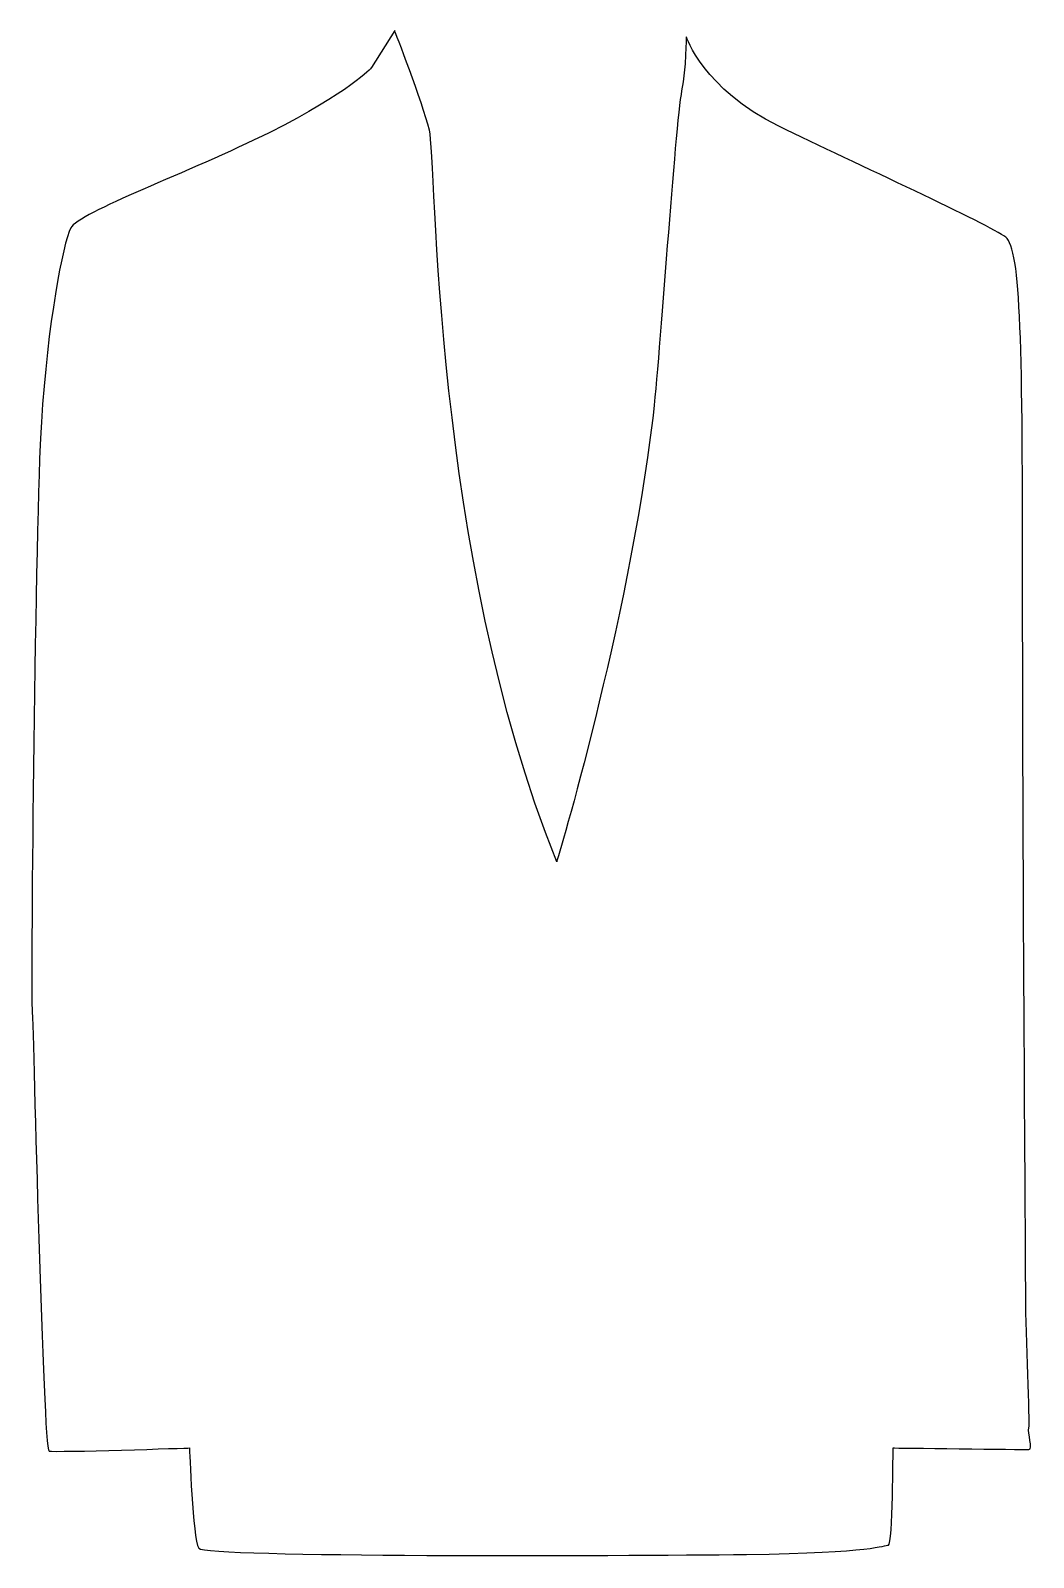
# Model space of a CAD drawing. Header units: centimetres. Extents: x -6.4 to 6.4, y -9.8 to 9.7.
import ezdxf

# ---------------------------------------------------------------- set-up
doc = ezdxf.new("R2010")
doc.units = ezdxf.units.CM
doc.header["$MEASUREMENT"] = 0
doc.layers.add('Camada 1', color=7, linetype='Continuous')

msp = doc.modelspace()

# ---------------------------------------------------------------- linework, layer by layer
at = {"layer": 'Camada 1'}
msp.add_open_spline([(1.98215, 9.66926), (1.98215, 9.66926), (2.19913, 8.99878), (3.16521, 8.5256), (3.16521, 8.5256), (4.13147, 8.05234), (5.86666, 7.26359), (6.06377, 7.10595), (6.06377, 7.10595), (6.26104, 6.94823), (6.28073, 5.76499), (6.28073, 2.41311), (6.28073, 2.41311), (6.28073, -0.93911), (6.32013, -5.96709), (6.32013, -6.44046), (6.32013, -6.44046), (6.32013, -6.91383), (6.37921, -8.0573), (6.3595, -8.11657), (6.3595, -8.11657), (6.33981, -8.17549), (6.41877, -8.39264), (6.3595, -8.39264), (6.3595, -8.39264), (6.30044, -8.39264), (4.62431, -8.3728), (4.62431, -8.3728), (4.62431, -8.3728), (4.62431, -8.3728), (4.62431, -9.61494), (4.56525, -9.61494), (4.56525, -9.61494), (4.50617, -9.61494), (4.38782, -9.71358), (2.75124, -9.73329), (2.75124, -9.73329), (1.11455, -9.75298), (-4.16976, -9.77266), (-4.24868, -9.65447), (-4.24868, -9.65447), (-4.32753, -9.53612), (-4.36692, -8.3728), (-4.36692, -8.3728), (-4.36692, -8.3728), (-4.36692, -8.3728), (-6.08232, -8.43172), (-6.16127, -8.41217), (-6.16127, -8.41217), (-6.24014, -8.39264), (-6.35849, -3.08825), (-6.37818, -2.7531), (-6.37818, -2.7531), (-6.39789, -2.41793), (-6.3387, 3.47765), (-6.25983, 4.73982), (-6.25983, 4.73982), (-6.18104, 6.00164), (-5.98384, 7.02698), (-5.88521, 7.2241), (-5.88521, 7.2241), (-5.78665, 7.42132), (-4.36692, 7.93406), (-3.34159, 8.44671), (-3.34159, 8.44671), (-2.31633, 8.95931), (-2.04018, 9.27483), (-2.04018, 9.27483), (-2.04018, 9.27483), (-2.04018, 9.27483), (-1.74442, 9.74814), (-1.74442, 9.74814), (-1.74442, 9.74814), (-1.74442, 9.74814), (-1.38948, 8.83123), (-1.30087, 8.47637), (-1.30087, 8.47637), (-1.21208, 8.12143), (-1.2643, 3.06006), (0.32727, -0.8775), (0.32727, -0.8775), (0.32727, -0.8775), (1.23376, 2.13288), (1.55356, 4.79376), (1.55356, 4.79376), (1.64402, 5.54653), (1.83632, 8.5282), (1.9231, 8.97912), (1.9231, 8.97912), (1.9785, 9.26752), (1.98215, 9.66926), (1.98215, 9.66926)], degree=3, knots=[0, 0, 0, 0, 0.04166667, 0.04166667, 0.04166667, 0.04166667, 0.08333333, 0.08333333, 0.08333333, 0.08333333, 0.125, 0.125, 0.125, 0.125, 0.16666667, 0.16666667, 0.16666667, 0.16666667, 0.20833333, 0.20833333, 0.20833333, 0.20833333, 0.25, 0.25, 0.25, 0.25, 0.29166667, 0.29166667, 0.29166667, 0.29166667, 0.33333333, 0.33333333, 0.33333333, 0.33333333, 0.375, 0.375, 0.375, 0.375, 0.41666667, 0.41666667, 0.41666667, 0.41666667, 0.45833333, 0.45833333, 0.45833333, 0.45833333, 0.5, 0.5, 0.5, 0.5, 0.54166667, 0.54166667, 0.54166667, 0.54166667, 0.58333333, 0.58333333, 0.58333333, 0.58333333, 0.625, 0.625, 0.625, 0.625, 0.66666667, 0.66666667, 0.66666667, 0.66666667, 0.70833333, 0.70833333, 0.70833333, 0.70833333, 0.75, 0.75, 0.75, 0.75, 0.79166667, 0.79166667, 0.79166667, 0.79166667, 0.83333333, 0.83333333, 0.83333333, 0.83333333, 0.875, 0.875, 0.875, 0.875, 0.91666667, 0.91666667, 0.91666667, 0.91666667, 1, 1, 1, 1], dxfattribs=at)

doc.saveas('drawing.dxf')
